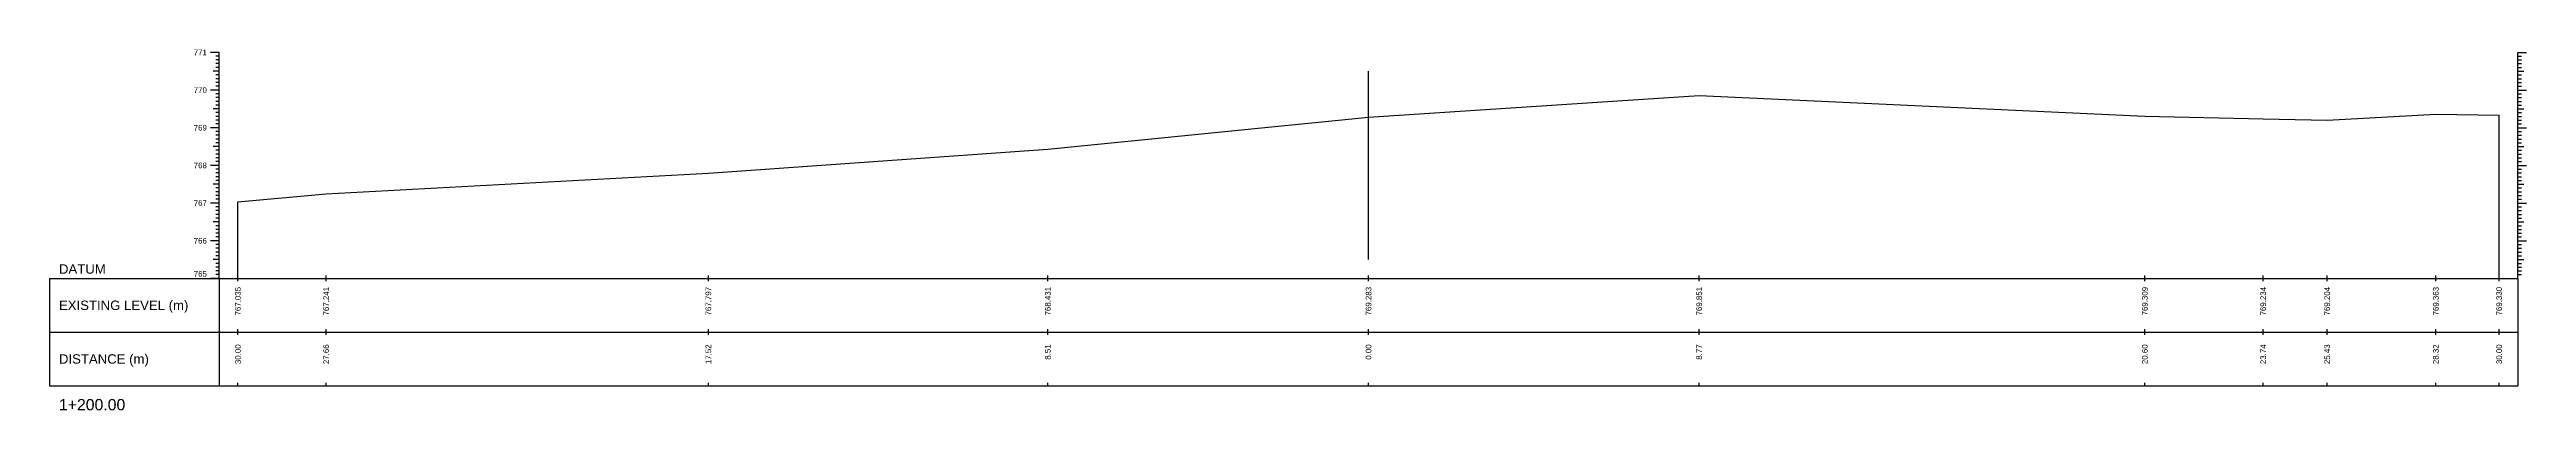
# Model space of a CAD drawing. Header units: millimetres. Extents: x 505 to 14020, y 627 to 6964.
# Drawn here: x 10219 to 10876, y 6169 to 6264 of the extents above; entities that cross this region are included whole.
import ezdxf
from ezdxf.enums import TextEntityAlignment as Align

# ---------------------------------------------------------------- set-up
doc = ezdxf.new("R2010")
doc.units = ezdxf.units.MM
for name, color, linetype in [('CL', 4, 'Continuous'), ('CS_Drawing', 7, 'Continuous'), ('GL', 3, 'Continuous')]:
    doc.layers.add(name, color=color, linetype=linetype)
doc.styles.get("Standard").update_dxf_attribs({"font": 'arial.ttf'})

msp = doc.modelspace()

# ---------------------------------------------------------------- linework, layer by layer
at = {"layer": 'CL', "ltscale": 10}
msp.add_line((10569.14, 6208.649), (10569.14, 6258.649), dxfattribs=at)
at = {"layer": 'CS_Drawing'}
for p, q in [((10264.14, 6263.649), (10261.89, 6263.649)), ((10264.14, 6263.649), (10262.565, 6263.649)), ((10264.14, 6263.649), (10263.24, 6263.649)), ((10264.14, 6203.649), (10264.14, 6263.649)), ((10874.14, 6263.649), (10876.39, 6263.649)), ((10874.14, 6263.649), (10875.715, 6263.649)), ((10874.14, 6263.649), (10875.04, 6263.649)), ((10874.14, 6203.649), (10874.14, 6263.649)), ((10264.14, 6258.649), (10262.565, 6258.649)), ((10264.14, 6262.649), (10263.24, 6262.649)), ((10264.14, 6261.649), (10263.24, 6261.649)), ((10264.14, 6260.649), (10263.24, 6260.649)), ((10264.14, 6259.649), (10263.24, 6259.649)), ((10264.14, 6258.649), (10263.24, 6258.649)), ((10264.14, 6257.649), (10263.24, 6257.649)), ((10874.14, 6262.649), (10875.04, 6262.649)), ((10874.14, 6261.649), (10875.04, 6261.649)), ((10874.14, 6260.649), (10875.04, 6260.649)), ((10874.14, 6259.649), (10875.04, 6259.649)), ((10874.14, 6258.649), (10875.715, 6258.649)), ((10874.14, 6258.649), (10875.04, 6258.649)), ((10874.14, 6257.649), (10875.04, 6257.649)), ((10264.14, 6253.649), (10261.89, 6253.649)), ((10264.14, 6253.649), (10262.565, 6253.649)), ((10264.14, 6256.649), (10263.24, 6256.649)), ((10264.14, 6255.649), (10263.24, 6255.649)), ((10264.14, 6254.649), (10263.24, 6254.649)), ((10264.14, 6253.649), (10263.24, 6253.649)), ((10264.14, 6252.649), (10263.24, 6252.649)), ((10264.14, 6251.649), (10263.24, 6251.649)), ((10264.14, 6250.649), (10263.24, 6250.649)), ((10874.14, 6256.649), (10875.04, 6256.649)), ((10874.14, 6255.649), (10875.04, 6255.649)), ((10874.14, 6254.649), (10875.04, 6254.649)), ((10874.14, 6253.649), (10876.39, 6253.649)), ((10874.14, 6253.649), (10875.715, 6253.649)), ((10874.14, 6253.649), (10875.04, 6253.649)), ((10874.14, 6252.649), (10875.04, 6252.649)), ((10874.14, 6251.649), (10875.04, 6251.649)), ((10874.14, 6250.649), (10875.04, 6250.649)), ((10264.14, 6248.649), (10262.565, 6248.649)), ((10264.14, 6249.649), (10263.24, 6249.649)), ((10264.14, 6248.649), (10263.24, 6248.649)), ((10264.14, 6247.649), (10263.24, 6247.649)), ((10264.14, 6246.649), (10263.24, 6246.649)), ((10264.14, 6245.649), (10263.24, 6245.649)), ((10264.14, 6244.649), (10263.24, 6244.649)), ((10869.14, 6203.649), (10869.14, 6246.949)), ((10874.14, 6249.649), (10875.04, 6249.649)), ((10874.14, 6248.649), (10875.715, 6248.649)), ((10874.14, 6248.649), (10875.04, 6248.649)), ((10874.14, 6247.649), (10875.04, 6247.649)), ((10874.14, 6246.649), (10875.04, 6246.649)), ((10874.14, 6245.649), (10875.04, 6245.649)), ((10874.14, 6244.649), (10875.04, 6244.649)), ((10264.14, 6243.649), (10261.89, 6243.649)), ((10264.14, 6243.649), (10262.565, 6243.649)), ((10264.14, 6238.649), (10262.565, 6238.649)), ((10264.14, 6243.649), (10263.24, 6243.649)), ((10264.14, 6242.649), (10263.24, 6242.649)), ((10264.14, 6241.649), (10263.24, 6241.649)), ((10264.14, 6240.649), (10263.24, 6240.649)), ((10264.14, 6239.649), (10263.24, 6239.649)), ((10264.14, 6238.649), (10263.24, 6238.649)), ((10264.14, 6237.649), (10263.24, 6237.649)), ((10874.14, 6243.649), (10876.39, 6243.649)), ((10874.14, 6243.649), (10875.715, 6243.649)), ((10874.14, 6243.649), (10875.04, 6243.649)), ((10874.14, 6242.649), (10875.04, 6242.649)), ((10874.14, 6241.649), (10875.04, 6241.649)), ((10874.14, 6240.649), (10875.04, 6240.649)), ((10874.14, 6239.649), (10875.04, 6239.649)), ((10874.14, 6238.649), (10875.715, 6238.649)), ((10874.14, 6238.649), (10875.04, 6238.649)), ((10874.14, 6237.649), (10875.04, 6237.649)), ((10264.14, 6233.649), (10261.89, 6233.649)), ((10264.14, 6233.649), (10262.565, 6233.649)), ((10264.14, 6236.649), (10263.24, 6236.649)), ((10264.14, 6235.649), (10263.24, 6235.649)), ((10264.14, 6234.649), (10263.24, 6234.649)), ((10264.14, 6233.649), (10263.24, 6233.649)), ((10264.14, 6232.649), (10263.24, 6232.649)), ((10264.14, 6231.649), (10263.24, 6231.649)), ((10874.14, 6236.649), (10875.04, 6236.649)), ((10874.14, 6235.649), (10875.04, 6235.649)), ((10874.14, 6234.649), (10875.04, 6234.649)), ((10874.14, 6233.649), (10876.39, 6233.649)), ((10874.14, 6233.649), (10875.715, 6233.649)), ((10874.14, 6233.649), (10875.04, 6233.649)), ((10874.14, 6232.649), (10875.04, 6232.649)), ((10874.14, 6231.649), (10875.04, 6231.649)), ((10264.14, 6228.649), (10262.565, 6228.649)), ((10264.14, 6230.649), (10263.24, 6230.649)), ((10264.14, 6229.649), (10263.24, 6229.649)), ((10264.14, 6228.649), (10263.24, 6228.649)), ((10264.14, 6227.649), (10263.24, 6227.649)), ((10264.14, 6226.649), (10263.24, 6226.649)), ((10264.14, 6225.649), (10263.24, 6225.649)), ((10264.14, 6224.649), (10263.24, 6224.649)), ((10874.14, 6230.649), (10875.04, 6230.649)), ((10874.14, 6229.649), (10875.04, 6229.649)), ((10874.14, 6228.649), (10875.715, 6228.649)), ((10874.14, 6228.649), (10875.04, 6228.649)), ((10874.14, 6227.649), (10875.04, 6227.649)), ((10874.14, 6226.649), (10875.04, 6226.649)), ((10874.14, 6225.649), (10875.04, 6225.649)), ((10874.14, 6224.649), (10875.04, 6224.649)), ((10264.14, 6223.649), (10261.89, 6223.649)), ((10264.14, 6223.649), (10262.565, 6223.649)), ((10264.14, 6218.649), (10262.565, 6218.649)), ((10264.14, 6223.649), (10263.24, 6223.649)), ((10264.14, 6222.649), (10263.24, 6222.649)), ((10264.14, 6221.649), (10263.24, 6221.649)), ((10264.14, 6220.649), (10263.24, 6220.649)), ((10264.14, 6219.649), (10263.24, 6219.649)), ((10264.14, 6218.649), (10263.24, 6218.649)), ((10264.14, 6217.649), (10263.24, 6217.649)), ((10269.14, 6203.649), (10269.14, 6223.999)), ((10874.14, 6223.649), (10876.39, 6223.649)), ((10874.14, 6223.649), (10875.715, 6223.649)), ((10874.14, 6223.649), (10875.04, 6223.649)), ((10874.14, 6222.649), (10875.04, 6222.649)), ((10874.14, 6221.649), (10875.04, 6221.649)), ((10874.14, 6220.649), (10875.04, 6220.649)), ((10874.14, 6219.649), (10875.04, 6219.649)), ((10874.14, 6218.649), (10875.715, 6218.649)), ((10874.14, 6218.649), (10875.04, 6218.649)), ((10874.14, 6217.649), (10875.04, 6217.649)), ((10264.14, 6213.649), (10261.89, 6213.649)), ((10264.14, 6213.649), (10262.565, 6213.649)), ((10264.14, 6216.649), (10263.24, 6216.649)), ((10264.14, 6215.649), (10263.24, 6215.649)), ((10264.14, 6214.649), (10263.24, 6214.649)), ((10264.14, 6213.649), (10263.24, 6213.649)), ((10264.14, 6212.649), (10263.24, 6212.649)), ((10264.14, 6211.649), (10263.24, 6211.649)), ((10874.14, 6216.649), (10875.04, 6216.649)), ((10874.14, 6215.649), (10875.04, 6215.649)), ((10874.14, 6214.649), (10875.04, 6214.649)), ((10874.14, 6213.649), (10876.39, 6213.649)), ((10874.14, 6213.649), (10875.715, 6213.649)), ((10874.14, 6213.649), (10875.04, 6213.649)), ((10874.14, 6212.649), (10875.04, 6212.649)), ((10874.14, 6211.649), (10875.04, 6211.649)), ((10264.14, 6208.649), (10262.565, 6208.649)), ((10264.14, 6210.649), (10263.24, 6210.649)), ((10264.14, 6209.649), (10263.24, 6209.649)), ((10264.14, 6208.649), (10263.24, 6208.649)), ((10264.14, 6207.649), (10263.24, 6207.649)), ((10264.14, 6206.649), (10263.24, 6206.649)), ((10264.14, 6205.649), (10263.24, 6205.649)), ((10264.14, 6204.649), (10263.24, 6204.649)), ((10874.14, 6210.649), (10875.04, 6210.649)), ((10874.14, 6209.649), (10875.04, 6209.649)), ((10874.14, 6208.649), (10875.715, 6208.649)), ((10874.14, 6208.649), (10875.04, 6208.649)), ((10874.14, 6207.649), (10875.04, 6207.649)), ((10874.14, 6206.649), (10875.04, 6206.649)), ((10874.14, 6205.649), (10875.04, 6205.649)), ((10874.14, 6204.649), (10875.04, 6204.649)), ((10219.14, 6203.649), (10264.14, 6203.649)), ((10219.14, 6203.649), (10219.14, 6175.149)), ((10264.14, 6203.649), (10261.89, 6203.649)), ((10264.14, 6203.649), (10262.565, 6203.649)), ((10264.14, 6203.649), (10263.24, 6203.649)), ((10264.14, 6203.649), (10874.14, 6203.649)), ((10264.14, 6203.649), (10264.14, 6175.149)), ((10269.14, 6202.899), (10269.14, 6204.399)), ((10292.53, 6202.899), (10292.53, 6204.399)), ((10393.953, 6202.899), (10393.953, 6204.399)), ((10484.043, 6202.899), (10484.043, 6204.399)), ((10569.14, 6202.899), (10569.14, 6204.399)), ((10656.858, 6202.899), (10656.858, 6204.399)), ((10775.127, 6202.899), (10775.127, 6204.399)), ((10806.525, 6202.899), (10806.525, 6204.399)), ((10823.485, 6202.899), (10823.485, 6204.399)), ((10852.34, 6202.899), (10852.34, 6204.399)), ((10869.14, 6202.899), (10869.14, 6204.399)), ((10874.14, 6203.649), (10874.14, 6175.149)), ((10219.14, 6189.399), (10264.14, 6189.399)), ((10264.14, 6189.399), (10874.14, 6189.399)), ((10264.14, 6189.399), (10874.14, 6189.399)), ((10269.14, 6188.649), (10269.14, 6190.149)), ((10292.53, 6188.649), (10292.53, 6190.149)), ((10393.953, 6188.649), (10393.953, 6190.149)), ((10484.043, 6188.649), (10484.043, 6190.149)), ((10569.14, 6188.649), (10569.14, 6190.149)), ((10656.858, 6188.649), (10656.858, 6190.149)), ((10775.127, 6188.649), (10775.127, 6190.149)), ((10806.525, 6188.649), (10806.525, 6190.149)), ((10823.485, 6188.649), (10823.485, 6190.149)), ((10852.34, 6188.649), (10852.34, 6190.149)), ((10869.14, 6188.649), (10869.14, 6190.149)), ((10219.14, 6175.149), (10264.14, 6175.149)), ((10264.14, 6175.149), (10874.14, 6175.149)), ((10269.14, 6175.149), (10269.14, 6175.899)), ((10292.53, 6175.149), (10292.53, 6175.899)), ((10393.953, 6175.149), (10393.953, 6175.899)), ((10484.043, 6175.149), (10484.043, 6175.899)), ((10569.14, 6175.149), (10569.14, 6175.899)), ((10656.858, 6175.149), (10656.858, 6175.899)), ((10775.127, 6175.149), (10775.127, 6175.899)), ((10806.525, 6175.149), (10806.525, 6175.899)), ((10823.485, 6175.149), (10823.485, 6175.899)), ((10852.34, 6175.149), (10852.34, 6175.899)), ((10869.14, 6175.149), (10869.14, 6175.899))]:
    msp.add_line(p, q, dxfattribs=at)
at = {"layer": 'GL'}
msp.add_lwpolyline([(10269.14, 6223.999), (10292.53, 6226.059), (10393.953, 6231.619), (10484.043, 6237.959), (10569.14, 6246.479), (10656.858, 6252.159), (10775.127, 6246.739), (10806.525, 6245.989), (10823.485, 6245.689), (10852.34, 6247.279), (10869.14, 6246.949)], dxfattribs=at)

# ---------------------------------------------------------------- texts
at = {"layer": 'CS_Drawing'}
for s, p in [('771', (10260.89, 6263.649)), ('770', (10260.89, 6253.649)), ('769', (10260.89, 6243.649)), ('768', (10260.89, 6233.649)), ('767', (10260.89, 6223.649)), ('766', (10260.89, 6213.649))]:
    msp.add_text(s, height=1.5, dxfattribs=at).set_placement(p, align=Align.MIDDLE_RIGHT)
for s, height, p in [('DATUM', 2.5, (10221.64, 6206.149)), ('EXISTING LEVEL (m)', 2.5, (10221.64, 6196.524)), ('DISTANCE (m)', 2.5, (10221.64, 6182.274)), ('1+200.00', 3, (10221.64, 6170.149))]:
    msp.add_text(s, height=height, dxfattribs=at).set_placement(p, align=Align.MIDDLE_LEFT)
msp.add_text('765', height=1.5, dxfattribs=at).set_placement((10260.89, 6204.099), align=Align.RIGHT)
for s, p in [('767.035', (10269.14, 6201.399)), ('767.241', (10292.53, 6201.399)), ('767.797', (10393.953, 6201.399)), ('768.431', (10484.043, 6201.399)), ('769.283', (10569.14, 6201.399)), ('769.851', (10656.858, 6201.399)), ('769.309', (10775.127, 6201.399)), ('769.234', (10806.525, 6201.399)), ('769.204', (10823.485, 6201.399)), ('769.363', (10852.34, 6201.399)), ('769.330', (10869.14, 6201.399)), ('30.00', (10269.14, 6186.149)), ('27.66', (10292.53, 6186.149)), ('17.52', (10393.953, 6186.149)), ('8.51', (10484.043, 6186.149)), ('0.00', (10569.14, 6186.149)), ('8.77', (10656.858, 6186.149)), ('20.60', (10775.127, 6186.149)), ('23.74', (10806.525, 6186.149)), ('25.43', (10823.485, 6186.149)), ('28.32', (10852.34, 6186.149)), ('30.00', (10869.14, 6186.149))]:
    msp.add_text(s, height=1.5, rotation=90, dxfattribs=at).set_placement(p, align=Align.MIDDLE_RIGHT)

doc.saveas('drawing.dxf')
